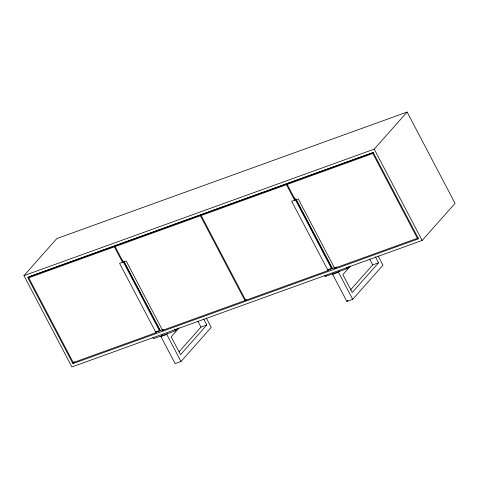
<?xml version="1.0" encoding="UTF-8"?>
<svg xmlns="http://www.w3.org/2000/svg" width="479" height="479" viewBox="0 0 479 479"><rect width="100%" height="100%" fill="white"/><g stroke="black" fill="none" stroke-linecap="round" stroke-linejoin="round"><path stroke-width="0.72" d="M23.95 275.647L56.845 238.554L407.114 112.056L455.05 203.353L422.155 240.446L71.886 366.944L23.95 275.647L374.225 149.143L407.114 112.056M28.722 277.784L29.776 276.599L115.445 245.661L114.391 246.847L28.722 277.784L73.245 362.591L155.998 332.707L119.6 263.378L122.516 262.324L122.361 260.031L159.573 330.911L155.196 332.492M115.122 246.583L116.175 245.398L201.479 214.592L200.426 215.778L115.122 246.583L123.247 262.061L126.163 261.007L162.561 330.33L244.949 300.578L245.649 299.788M201.156 215.514L202.21 214.329L287.514 183.517L286.46 184.702L201.156 215.514L245.679 300.315L328.067 270.563L291.669 201.234L294.585 200.18L294.435 197.893L331.642 268.767L327.265 270.348L328.067 270.563M73.245 362.591L73.946 361.801M72.922 363.627L418.52 238.817L373.189 152.466L27.584 277.275L72.922 363.627L74.389 361.974M418.089 237.512L417.389 238.303L334.635 268.192L298.237 198.863L295.315 199.917L287.19 184.439L288.244 183.253L373.213 152.567M159.573 330.911L159.968 330.462L123.792 261.564M123.786 261.097L160.303 330.648L160.699 330.199M206.389 318.146L211.239 327.391L180.978 361.519L175.14 363.627L160.926 336.545L162.411 334.863M160.926 336.545L166.764 334.438L167.752 333.318M152.945 337.539L153.555 338.701L175.446 330.797L177.41 328.582M179.116 327.893L171.171 336.851L180.517 354.652L206.832 324.978L203.719 319.044M179.146 351.718L200.994 327.085L206.832 324.978M287.19 184.439L372.866 153.502L373.566 152.711M245.679 300.315L246.38 299.525M331.642 268.767L332.037 268.324L295.866 199.42M324.66 275.341L325.265 276.503L326.247 275.395M296.208 199.617L332.372 268.503L332.767 268.06M378.099 255.948L382.955 265.192L352.694 299.321L346.856 301.429L332.636 274.347L333.629 273.228M332.636 274.347L338.473 272.24L339.467 271.12M325.265 276.503L347.161 268.599L349.119 266.384M350.335 266.258L342.886 274.653L352.227 292.453L378.542 262.779L375.428 256.846M350.365 290.082L372.704 264.887L378.542 262.779M346.856 301.429L347.844 300.309M162.561 330.33L163.62 329.696M334.635 268.192L336.749 266.923M155.753 331.983L159.968 330.462M328.54 269.581L331.336 268.575M160.303 330.648L162.806 329.744M332.372 268.503L334.875 267.599M374.225 149.143L422.155 240.446M372.866 153.502L417.389 238.303M369.59 258.953L372.704 264.887M346.551 267.438L347.161 268.599M338.473 272.24L352.694 299.321M286.46 184.702L294.585 200.18M200.426 215.778L244.949 300.578M197.881 321.152L200.994 327.085M174.536 329.055L175.446 330.797M166.764 334.438L180.978 361.519M114.391 246.847L122.516 262.324M295.238 198.773L295.315 199.917"/></g></svg>
